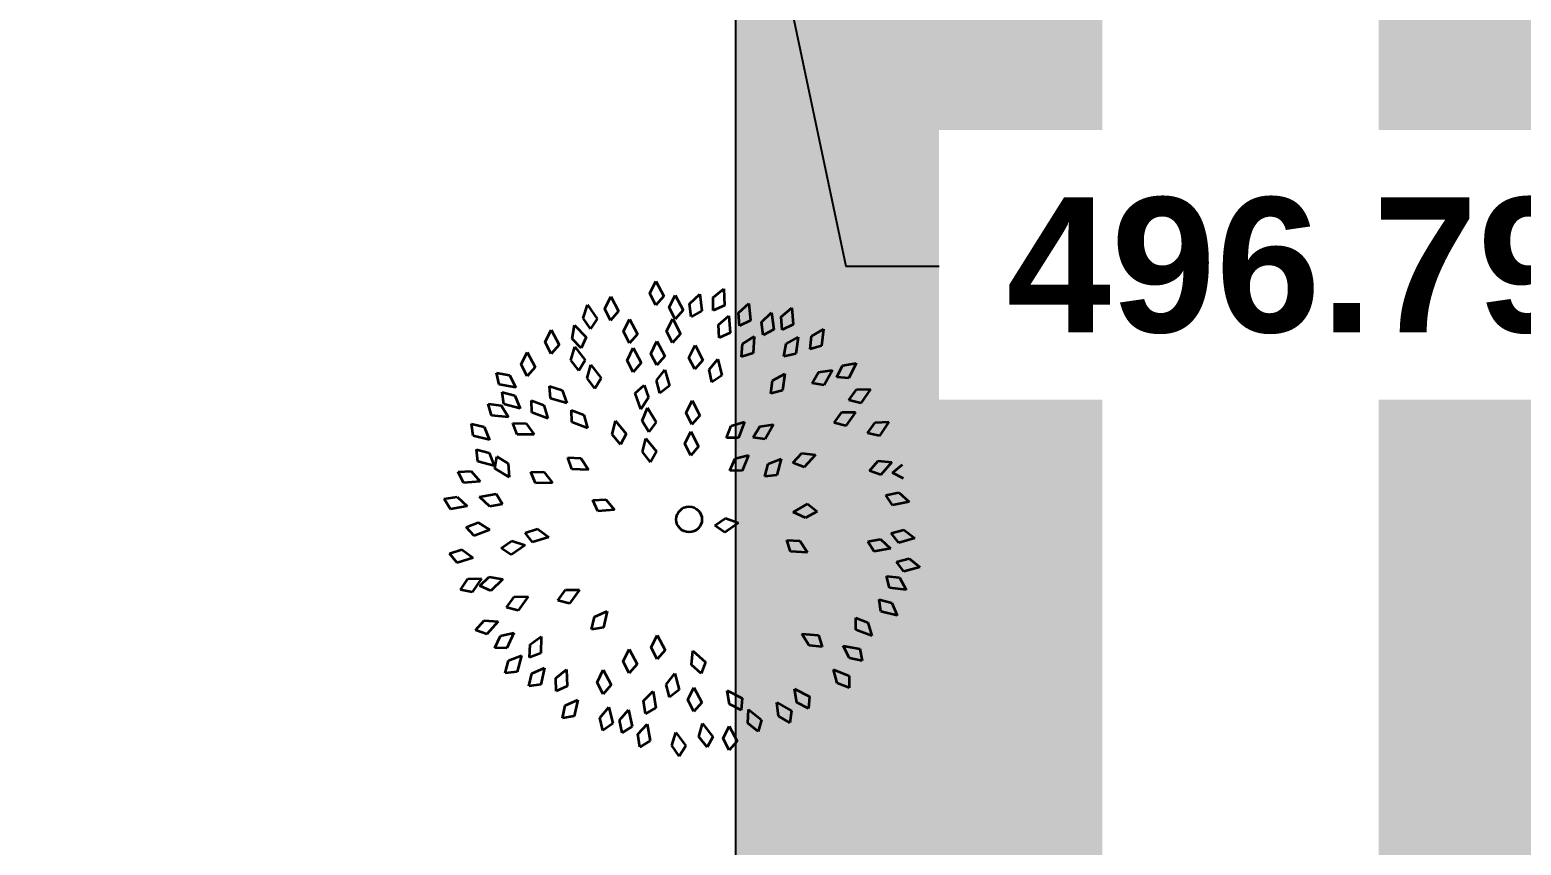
# Model space of a CAD drawing. Header units: millimetres. Extents: x -179928 to 528275, y -469666 to 511935.
# Drawn here: x 201107 to 214597, y 54405 to 61779 of the extents above; entities that cross this region are included whole.
import ezdxf
from ezdxf import colors
from ezdxf.entities.mleader import LeaderData, LeaderLine
from ezdxf.math import Vec2, Vec3

# ---------------------------------------------------------------- set-up
doc = ezdxf.new("R2010")
doc.units = ezdxf.units.MM
doc.layers.add('ad-Landscape', color=94, linetype='Continuous', lineweight=35)
for name, color, linetype in [('ad-Lvl-Entance road', 4, 'Continuous'), ('ad-Road', 2, 'Continuous'), ('ad-Road Hatch', 8, 'Continuous'), ('ad-Text', 7, 'Continuous')]:
    doc.layers.add(name, color=color, linetype=linetype)
doc.layers.add('ad-Plot Boundary', color=6, linetype='Continuous', true_color=0xff00ff)
doc.styles.add('MtX_Century_Gothic', font='GOTHIC.TTF')
doc.styles.get("Standard").update_dxf_attribs({"font": 'arial.ttf'})

# ---------------------------------------------------------------- blocks, each defined once
blk = doc.blocks.new('A$C4fb60e89')
at = {"layer": 'ad-Road Hatch', "ltscale": 5, "transparency": 33554687}
h = blk.add_hatch(dxfattribs=at)
h.set_pattern_fill('AR-HBONE', color=256, scale=15)
h.set_pattern_definition([(45, (-193247.7, -428758.8), (0, 2155.2615), [4572, -1524]), (135, (-192170.1, -427681.1), (2e-13, 2155.2615), [4572, -1524])])
h.paths.add_polyline_path([(175594, -250241), (169178, -249341), (167473, -249057), (167473, -138694), (101313, -138694), (101313, -199954), (101308, -237995), (101040, -268291), (101008, -280968), (101066, -293684), (101243, -311127), (100910, -319344), (100949, -333937), (100669, -366960), (100727, -390983), (100669, -404586), (100538, -420418), (100467, -428759), (92426, -427265), (92163, -427209), (92163, -321454), (24803, -321454), (24803, -412961), (15653, -411029), (15654, -321452), (-19535, -321452), (-34427, -319477), (-65207, -315395), (-171770, -301268), (-185854, -298333), (-193248, -296832), (-193244, -292908), (-191914, -285219), (-191839, -284679), (-183397, -286393), (-169723, -289243), (-53141, -304698), (-18730, -309262), (15653, -309262), (15653, 703), (24803, 1115), (24803, -129544), (92163, -129544), (92163, 15133), (101313, 17713), (101313, -129544), (167473, -129544), (167473, 35552), (175738, 37855), (175849, 28595), (175836, 25947), (175777, 14040), (175855, 2316), (175660, -18036), (175731, -34039), (175718, -46839), (175673, -63402), (175816, -82072), (175542, -106356), (175490, -124641), (175575, -145019), (175731, -168892), (175797, -181269), (175797, -192667), (175744, -208200), (175829, -223277), (175888, -234871)])
h.paths.add_polyline_path([(24803, -309264), (92163, -309264), (92163, -138694), (24803, -138694)], flags=16)
at = {"layer": 'ad-Road', "ltscale": 5}
blk.add_lwpolyline([(101243, -311127), (100910, -319344), (100949, -333937), (100669, -366960), (100727, -390983), (100669, -404586), (100538, -420418), (100467, -428759), (92426, -427265), (92163, -427209), (92163, -321454), (24803, -321454), (24803, -412961), (15653, -411029), (15654, -321452), (-19535, -321452), (-34427, -319477), (-65207, -315395)], dxfattribs=at)
at = {"layer": 'ad-Text', "linetype": 'Continuous', "insert": (20228, -366657), "char_height": 1250, "width": 56881.51, "attachment_point": 5, "rotation": 90, "style": 'MtX_Century_Gothic', "bg_fill": 3, "box_fill_scale": 1.5, "bg_fill_color": 257, "bg_fill_transparency": 0}
blk.add_mtext("\\pxqd;30' WIDE ROAD", dxfattribs=at)
blk = doc.blocks.new('zw$A88E')
at = {"layer": 'ad-Plot Boundary', "ltscale": 5}
blk.add_lwpolyline([(-218432, -419409), (-160084, -419409), (-160084, -389359), (-214414, -389359), (-214624, -390951), (-215394, -396770), (-216370, -404153), (-218165, -417733)], close=True, dxfattribs=at)
blk = doc.blocks.new("Plot's Boundary")
at = {"layer": 'ad-Road', "ltscale": 5}
blk.add_blockref('A$C4fb60e89', (191839, 428759), dxfattribs=at)
at = {"layer": 'ad-Plot Boundary', "ltscale": 5}
blk.add_blockref('zw$A88E', (367577, 466614), dxfattribs=at)
blk = doc.blocks.new('qerfefr')
at = {"layer": 'ad-Landscape', "color": 104, "ltscale": 1.622888}
for p, q in [((260795.962, 1945721.719, 129.914), (260796.032, 1945721.823, 129.914)), ((260796.032, 1945721.823, 129.914), (260796.083, 1945721.68, 129.914)), ((260796.173, 1945721.748, 129.914), (260796.255, 1945721.842, 129.914)), ((260796.255, 1945721.842, 129.914), (260796.288, 1945721.694, 129.914)), ((260795.87, 1945721.677, 129.914), (260795.944, 1945721.544, 129.914)), ((260796, 1945721.608, 129.914), (260795.962, 1945721.719, 129.914)), ((260796.083, 1945721.68, 129.914), (260796, 1945721.608, 129.914)), ((260796.197, 1945721.633, 129.914), (260796.173, 1945721.748, 129.914)), ((260796.288, 1945721.694, 129.914), (260796.197, 1945721.633, 129.914)), ((260795.944, 1945721.544, 129.914), (260795.875, 1945721.46, 129.914)), ((260796.283, 1945721.505, 129.914), (260796.365, 1945721.6, 129.914)), ((260796.307, 1945721.39, 129.914), (260796.283, 1945721.505, 129.914)), ((260796.365, 1945721.6, 129.914), (260796.398, 1945721.451, 129.914)), ((260796.398, 1945721.451, 129.914), (260796.307, 1945721.39, 129.914)), ((260795.855, 1945721.186, 129.914), (260795.92, 1945721.293, 129.914)), ((260795.92, 1945721.293, 129.914), (260795.978, 1945721.152, 129.914)), ((260796.247, 1945721.244, 129.914), (260796.329, 1945721.339, 129.914)), ((260796.271, 1945721.129, 129.914), (260796.247, 1945721.244, 129.914)), ((260796.329, 1945721.339, 129.914), (260796.362, 1945721.19, 129.914)), ((260795.898, 1945721.076, 129.914), (260795.855, 1945721.186, 129.914)), ((260795.978, 1945721.152, 129.914), (260795.898, 1945721.076, 129.914)), ((260796.362, 1945721.19, 129.914), (260796.271, 1945721.129, 129.914)), ((260796.237, 1945720.939, 129.914), (260796.335, 1945720.988, 129.914)), ((260796.335, 1945720.988, 129.914), (260796.344, 1945720.87, 129.914)), ((260796.25, 1945720.787, 129.914), (260796.237, 1945720.939, 129.914)), ((260796.344, 1945720.87, 129.914), (260796.25, 1945720.787, 129.914)), ((260795.94, 1945720.635, 129.914), (260796, 1945720.745, 129.914)), ((260796, 1945720.745, 129.914), (260796.065, 1945720.607, 129.914)), ((260796.234, 1945720.683, 129.914), (260796.31, 1945720.782, 129.914)), ((260796.31, 1945720.782, 129.914), (260796.352, 1945720.636, 129.914)), ((260795.989, 1945720.528, 129.914), (260795.94, 1945720.635, 129.914)), ((260796.065, 1945720.607, 129.914), (260795.989, 1945720.528, 129.914)), ((260796.265, 1945720.569, 129.914), (260796.234, 1945720.683, 129.914)), ((260796.352, 1945720.636, 129.914), (260796.265, 1945720.569, 129.914)), ((260795.614, 1945720.107, 129.914), (260795.729, 1945720.082, 129.914)), ((260795.633, 1945720, 129.914), (260795.614, 1945720.107, 129.914)), ((260795.729, 1945720.082, 129.914), (260795.782, 1945719.969, 129.914)), ((260795.782, 1945719.969, 129.914), (260795.633, 1945720, 129.914)), ((260794.373, 1945719.188, 129.914), (260794.284, 1945719.25, 129.914)), ((260794.41, 1945719.051, 129.914), (260794.486, 1945719.142, 129.914)), ((260794.486, 1945719.142, 129.914), (260794.611, 1945719.135, 129.914)), ((260794.611, 1945719.135, 129.914), (260794.514, 1945719.018, 129.914)), ((260794.514, 1945719.018, 129.914), (260794.41, 1945719.051, 129.914)), ((260794.69, 1945718.884, 129.914), (260794.725, 1945718.996, 129.914)), ((260794.439, 1945718.805, 129.914), (260794.499, 1945718.906, 129.914)), ((260794.547, 1945718.788, 129.914), (260794.439, 1945718.805, 129.914)), ((260794.499, 1945718.906, 129.914), (260794.623, 1945718.92, 129.914)), ((260794.623, 1945718.92, 129.914), (260794.547, 1945718.788, 129.914)), ((260794.799, 1945718.893, 129.914), (260794.69, 1945718.884, 129.914)), ((260794.616, 1945718.635, 129.914), (260794.672, 1945718.738, 129.914)), ((260794.672, 1945718.738, 129.914), (260794.796, 1945718.757, 129.914)), ((260794.796, 1945718.757, 129.914), (260794.725, 1945718.622, 129.914)), ((260794.725, 1945718.622, 129.914), (260794.616, 1945718.635, 129.914))]:
    blk.add_line(p, q, dxfattribs=at)
at = {"layer": 'ad-Landscape', "color": 96, "ltscale": 1.622888}
for p, q in [((260796.604, 1945721.774, 129.914), (260796.686, 1945721.869, 129.914)), ((260796.628, 1945721.659, 129.914), (260796.604, 1945721.774, 129.914)), ((260796.686, 1945721.869, 129.914), (260796.719, 1945721.72, 129.914)), ((260796.719, 1945721.72, 129.914), (260796.628, 1945721.659, 129.914)), ((260796.738, 1945721.606, 129.914), (260796.821, 1945721.7, 129.914)), ((260796.821, 1945721.7, 129.914), (260796.853, 1945721.551, 129.914)), ((260796.926, 1945721.591, 129.914), (260797.037, 1945721.65, 129.914)), ((260797.037, 1945721.65, 129.914), (260797.015, 1945721.5, 129.914)), ((260797.145, 1945721.591, 129.914), (260797.26, 1945721.641, 129.914)), ((260797.26, 1945721.641, 129.914), (260797.226, 1945721.493, 129.914)), ((260796.762, 1945721.49, 129.914), (260796.738, 1945721.606, 129.914)), ((260796.853, 1945721.551, 129.914), (260796.762, 1945721.49, 129.914)), ((260796.908, 1945721.475, 129.914), (260796.926, 1945721.591, 129.914)), ((260797.117, 1945721.477, 129.914), (260797.145, 1945721.591, 129.914)), ((260796.66, 1945721.405, 129.914), (260796.743, 1945721.499, 129.914)), ((260796.683, 1945721.29, 129.914), (260796.66, 1945721.405, 129.914)), ((260796.743, 1945721.499, 129.914), (260796.774, 1945721.35, 129.914)), ((260797.015, 1945721.5, 129.914), (260796.908, 1945721.475, 129.914)), ((260797.226, 1945721.493, 129.914), (260797.117, 1945721.477, 129.914)), ((260797.127, 1945721.34, 129.914), (260797.24, 1945721.393, 129.914)), ((260797.24, 1945721.393, 129.914), (260797.21, 1945721.243, 129.914)), ((260797.31, 1945721.279, 129.914), (260797.33, 1945721.395, 129.914)), ((260797.33, 1945721.395, 129.914), (260797.442, 1945721.452, 129.914)), ((260797.442, 1945721.452, 129.914), (260797.417, 1945721.302, 129.914)), ((260796.47, 1945721.247, 129.914), (260796.551, 1945721.342, 129.914)), ((260796.495, 1945721.132, 129.914), (260796.47, 1945721.247, 129.914)), ((260796.551, 1945721.342, 129.914), (260796.585, 1945721.193, 129.914)), ((260796.774, 1945721.35, 129.914), (260796.683, 1945721.29, 129.914)), ((260797.102, 1945721.225, 129.914), (260797.127, 1945721.34, 129.914)), ((260797.21, 1945721.243, 129.914), (260797.102, 1945721.225, 129.914)), ((260797.417, 1945721.302, 129.914), (260797.31, 1945721.279, 129.914)), ((260797.493, 1945721.142, 129.914), (260797.509, 1945721.259, 129.914)), ((260797.509, 1945721.259, 129.914), (260797.619, 1945721.32, 129.914)), ((260796.585, 1945721.193, 129.914), (260796.495, 1945721.132, 129.914)), ((260796.792, 1945721.122, 129.914), (260796.875, 1945721.216, 129.914)), ((260796.817, 1945721.007, 129.914), (260796.792, 1945721.122, 129.914)), ((260796.875, 1945721.216, 129.914), (260796.908, 1945721.068, 129.914)), ((260797.254, 1945721.004, 129.914), (260797.292, 1945721.115, 129.914)), ((260797.292, 1945721.115, 129.914), (260797.411, 1945721.154, 129.914)), ((260797.411, 1945721.154, 129.914), (260797.363, 1945721.01, 129.914)), ((260797.599, 1945721.168, 129.914), (260797.493, 1945721.142, 129.914)), ((260796.453, 1945720.881, 129.914), (260796.454, 1945720.999, 129.914)), ((260796.454, 1945720.999, 129.914), (260796.554, 1945721.074, 129.914)), ((260796.554, 1945721.074, 129.914), (260796.555, 1945720.922, 129.914)), ((260796.908, 1945721.068, 129.914), (260796.817, 1945721.007, 129.914)), ((260796.934, 1945720.853, 129.914), (260796.939, 1945720.97, 129.914)), ((260796.939, 1945720.97, 129.914), (260797.042, 1945721.041, 129.914)), ((260797.042, 1945721.041, 129.914), (260797.037, 1945720.889, 129.914)), ((260797.363, 1945721.01, 129.914), (260797.254, 1945721.004, 129.914)), ((260796.555, 1945720.922, 129.914), (260796.453, 1945720.881, 129.914)), ((260797.037, 1945720.889, 129.914), (260796.934, 1945720.853, 129.914)), ((260796.636, 1945720.647, 129.914), (260796.718, 1945720.741, 129.914)), ((260796.718, 1945720.741, 129.914), (260796.751, 1945720.592, 129.914)), ((260797.422, 1945720.616, 129.914), (260797.468, 1945720.725, 129.914)), ((260797.468, 1945720.725, 129.914), (260797.59, 1945720.755, 129.914)), ((260796.66, 1945720.531, 129.914), (260796.636, 1945720.647, 129.914)), ((260796.751, 1945720.592, 129.914), (260796.66, 1945720.531, 129.914)), ((260797.531, 1945720.614, 129.914), (260797.422, 1945720.616, 129.914)), ((260796.162, 1945720.41, 129.914), (260796.223, 1945720.519, 129.914)), ((260796.223, 1945720.519, 129.914), (260796.286, 1945720.38, 129.914)), ((260796.551, 1945720.379, 129.914), (260796.633, 1945720.473, 129.914)), ((260796.633, 1945720.473, 129.914), (260796.666, 1945720.324, 129.914)), ((260796.93, 1945720.332, 129.914), (260796.999, 1945720.428, 129.914)), ((260796.999, 1945720.428, 129.914), (260797.124, 1945720.431, 129.914)), ((260797.124, 1945720.431, 129.914), (260797.036, 1945720.306, 129.914)), ((260796.209, 1945720.302, 129.914), (260796.162, 1945720.41, 129.914)), ((260796.286, 1945720.38, 129.914), (260796.209, 1945720.302, 129.914)), ((260796.576, 1945720.263, 129.914), (260796.551, 1945720.379, 129.914)), ((260796.666, 1945720.324, 129.914), (260796.576, 1945720.263, 129.914)), ((260797.036, 1945720.306, 129.914), (260796.93, 1945720.332, 129.914)), ((260797.164, 1945720.272, 129.914), (260797.247, 1945720.355, 129.914)), ((260797.247, 1945720.355, 129.914), (260797.371, 1945720.338, 129.914)), ((260797.371, 1945720.338, 129.914), (260797.265, 1945720.229, 129.914)), ((260797.265, 1945720.229, 129.914), (260797.164, 1945720.272, 129.914)), ((260796.883, 1945720.041, 129.914), (260796.957, 1945720.133, 129.914)), ((260796.988, 1945720.009, 129.914), (260796.883, 1945720.041, 129.914)), ((260796.957, 1945720.133, 129.914), (260797.082, 1945720.129, 129.914)), ((260797.082, 1945720.129, 129.914), (260796.988, 1945720.009, 129.914)), ((260797.233, 1945720.007, 129.914), (260797.358, 1945720.021, 129.914)), ((260797.358, 1945720.021, 129.914), (260797.282, 1945719.889, 129.914)), ((260797.174, 1945719.905, 129.914), (260797.233, 1945720.007, 129.914)), ((260796.619, 1945719.595, 129.914), (260796.731, 1945719.633, 129.914)), ((260796.731, 1945719.633, 129.914), (260796.834, 1945719.562, 129.914)), ((260796.69, 1945719.512, 129.914), (260796.619, 1945719.595, 129.914)), ((260796.834, 1945719.562, 129.914), (260796.69, 1945719.512, 129.914)), ((260797.334, 1945719.526, 129.914), (260797.481, 1945719.564, 129.914)), ((260797.431, 1945719.447, 129.914), (260797.334, 1945719.526, 129.914)), ((260797.481, 1945719.564, 129.914), (260797.545, 1945719.475, 129.914)), ((260797.545, 1945719.475, 129.914), (260797.431, 1945719.447, 129.914)), ((260797.22, 1945719.189, 129.914), (260797.215, 1945719.298, 129.914)), ((260797.215, 1945719.298, 129.914), (260797.326, 1945719.259, 129.914)), ((260797.326, 1945719.259, 129.914), (260797.365, 1945719.14, 129.914)), ((260795.297, 1945718.98, 129.914), (260795.352, 1945719.084, 129.914)), ((260795.352, 1945719.084, 129.914), (260795.476, 1945719.104, 129.914)), ((260795.476, 1945719.104, 129.914), (260795.406, 1945718.969, 129.914)), ((260797.365, 1945719.14, 129.914), (260797.22, 1945719.189, 129.914)), ((260794.725, 1945718.996, 129.914), (260794.842, 1945719.039, 129.914)), ((260794.842, 1945719.039, 129.914), (260794.799, 1945718.893, 129.914)), ((260795.406, 1945718.969, 129.914), (260795.297, 1945718.98, 129.914)), ((260794.869, 1945718.642, 129.914), (260794.984, 1945718.691, 129.914)), ((260794.984, 1945718.691, 129.914), (260794.949, 1945718.543, 129.914)), ((260795.497, 1945718.625, 129.914), (260795.579, 1945718.72, 129.914)), ((260795.579, 1945718.72, 129.914), (260795.612, 1945718.571, 129.914)), ((260795.776, 1945718.681, 129.914), (260795.858, 1945718.776, 129.914)), ((260795.8, 1945718.566, 129.914), (260795.776, 1945718.681, 129.914)), ((260795.858, 1945718.776, 129.914), (260795.891, 1945718.627, 129.914)), ((260794.841, 1945718.528, 129.914), (260794.869, 1945718.642, 129.914)), ((260794.949, 1945718.543, 129.914), (260794.841, 1945718.528, 129.914)), ((260795.22, 1945718.505, 129.914), (260795.303, 1945718.6, 129.914)), ((260795.303, 1945718.6, 129.914), (260795.336, 1945718.451, 129.914)), ((260795.521, 1945718.51, 129.914), (260795.497, 1945718.625, 129.914)), ((260795.612, 1945718.571, 129.914), (260795.521, 1945718.51, 129.914)), ((260795.891, 1945718.627, 129.914), (260795.8, 1945718.566, 129.914)), ((260796.087, 1945718.436, 129.914), (260796.13, 1945718.553, 129.914)), ((260796.13, 1945718.553, 129.914), (260796.213, 1945718.425, 129.914)), ((260795.245, 1945718.39, 129.914), (260795.22, 1945718.505, 129.914)), ((260795.336, 1945718.451, 129.914), (260795.245, 1945718.39, 129.914)), ((260796.15, 1945718.337, 129.914), (260796.087, 1945718.436, 129.914)), ((260796.213, 1945718.425, 129.914), (260796.15, 1945718.337, 129.914)), ((260794.832, 1945718.275, 129.914), (260794.886, 1945718.379, 129.914)), ((260794.94, 1945718.264, 129.914), (260794.832, 1945718.275, 129.914)), ((260794.886, 1945718.379, 129.914), (260795.01, 1945718.399, 129.914)), ((260795.01, 1945718.399, 129.914), (260794.94, 1945718.264, 129.914)), ((260795.581, 1945718.234, 129.914), (260795.689, 1945718.297, 129.914)), ((260795.689, 1945718.297, 129.914), (260795.672, 1945718.145, 129.914)), ((260795.816, 1945718.205, 129.914), (260795.818, 1945718.323, 129.914)), ((260795.818, 1945718.323, 129.914), (260795.919, 1945718.398, 129.914)), ((260795.919, 1945718.398, 129.914), (260795.918, 1945718.245, 129.914)), ((260795.156, 1945718.072, 129.914), (260795.161, 1945718.19, 129.914)), ((260795.161, 1945718.19, 129.914), (260795.264, 1945718.261, 129.914)), ((260795.264, 1945718.261, 129.914), (260795.259, 1945718.109, 129.914)), ((260795.326, 1945718.122, 129.914), (260795.43, 1945718.191, 129.914)), ((260795.43, 1945718.191, 129.914), (260795.422, 1945718.039, 129.914)), ((260795.567, 1945718.117, 129.914), (260795.581, 1945718.234, 129.914)), ((260795.672, 1945718.145, 129.914), (260795.567, 1945718.117, 129.914)), ((260795.918, 1945718.245, 129.914), (260795.816, 1945718.205, 129.914)), ((260795.971, 1945718.137, 129.914), (260796.053, 1945718.232, 129.914)), ((260795.995, 1945718.022, 129.914), (260795.971, 1945718.137, 129.914)), ((260796.053, 1945718.232, 129.914), (260796.086, 1945718.083, 129.914)), ((260795.259, 1945718.109, 129.914), (260795.156, 1945718.072, 129.914)), ((260795.318, 1945718.005, 129.914), (260795.326, 1945718.122, 129.914)), ((260795.422, 1945718.039, 129.914), (260795.318, 1945718.005, 129.914)), ((260795.452, 1945717.957, 129.914), (260795.558, 1945718.023, 129.914)), ((260795.558, 1945718.023, 129.914), (260795.546, 1945717.871, 129.914)), ((260796.086, 1945718.083, 129.914), (260795.995, 1945718.022, 129.914))]:
    blk.add_line(p, q, dxfattribs=at)
at = {"layer": 'ad-Landscape', "color": 70, "ltscale": 1.622888}
for p, q in [((260795.574, 1945721.597, 129.914), (260795.656, 1945721.692, 129.914)), ((260795.656, 1945721.692, 129.914), (260795.689, 1945721.543, 129.914)), ((260795.818, 1945721.563, 129.914), (260795.87, 1945721.677, 129.914)), ((260795.311, 1945721.46, 129.914), (260795.393, 1945721.554, 129.914)), ((260795.393, 1945721.554, 129.914), (260795.426, 1945721.405, 129.914)), ((260795.598, 1945721.482, 129.914), (260795.574, 1945721.597, 129.914)), ((260795.689, 1945721.543, 129.914), (260795.598, 1945721.482, 129.914)), ((260795.875, 1945721.46, 129.914), (260795.818, 1945721.563, 129.914)), ((260795.071, 1945721.337, 129.914), (260795.077, 1945721.446, 129.914)), ((260795.077, 1945721.446, 129.914), (260795.184, 1945721.395, 129.914)), ((260795.184, 1945721.395, 129.914), (260795.209, 1945721.273, 129.914)), ((260795.335, 1945721.344, 129.914), (260795.311, 1945721.46, 129.914)), ((260795.426, 1945721.405, 129.914), (260795.335, 1945721.344, 129.914)), ((260795.756, 1945721.379, 129.914), (260795.82, 1945721.487, 129.914)), ((260795.801, 1945721.27, 129.914), (260795.756, 1945721.379, 129.914)), ((260795.82, 1945721.487, 129.914), (260795.879, 1945721.347, 129.914)), ((260795.065, 1945721.155, 129.914), (260795.08, 1945721.263, 129.914)), ((260795.209, 1945721.273, 129.914), (260795.071, 1945721.337, 129.914)), ((260795.08, 1945721.263, 129.914), (260795.182, 1945721.204, 129.914)), ((260795.879, 1945721.347, 129.914), (260795.801, 1945721.27, 129.914)), ((260794.931, 1945721.195, 129.914), (260795.041, 1945721.151, 129.914)), ((260794.932, 1945721.085, 129.914), (260794.931, 1945721.195, 129.914)), ((260795.041, 1945721.151, 129.914), (260795.074, 1945721.03, 129.914)), ((260795.197, 1945721.08, 129.914), (260795.065, 1945721.155, 129.914)), ((260795.182, 1945721.204, 129.914), (260795.197, 1945721.08, 129.914)), ((260795.291, 1945721.015, 129.914), (260795.317, 1945721.121, 129.914)), ((260795.317, 1945721.121, 129.914), (260795.413, 1945721.052, 129.914)), ((260795.488, 1945721.095, 129.914), (260795.507, 1945721.203, 129.914)), ((260795.507, 1945721.203, 129.914), (260795.607, 1945721.14, 129.914)), ((260795.607, 1945721.14, 129.914), (260795.618, 1945721.015, 129.914)), ((260794.723, 1945720.952, 129.914), (260794.737, 1945721.06, 129.914)), ((260794.737, 1945721.06, 129.914), (260794.84, 1945721.003, 129.914)), ((260794.84, 1945721.003, 129.914), (260794.857, 1945720.878, 129.914)), ((260795.074, 1945721.03, 129.914), (260794.932, 1945721.085, 129.914)), ((260795.101, 1945720.969, 129.914), (260795.214, 1945720.935, 129.914)), ((260795.111, 1945720.86, 129.914), (260795.101, 1945720.969, 129.914)), ((260795.415, 1945720.927, 129.914), (260795.291, 1945721.015, 129.914)), ((260795.413, 1945721.052, 129.914), (260795.415, 1945720.927, 129.914)), ((260795.618, 1945721.015, 129.914), (260795.488, 1945721.095, 129.914)), ((260794.857, 1945720.878, 129.914), (260794.723, 1945720.952, 129.914)), ((260795.257, 1945720.818, 129.914), (260795.111, 1945720.86, 129.914)), ((260795.214, 1945720.935, 129.914), (260795.257, 1945720.818, 129.914)), ((260795.616, 1945720.836, 129.914), (260795.643, 1945720.942, 129.914)), ((260795.74, 1945720.747, 129.914), (260795.616, 1945720.836, 129.914)), ((260795.643, 1945720.942, 129.914), (260795.738, 1945720.872, 129.914)), ((260795.738, 1945720.872, 129.914), (260795.74, 1945720.747, 129.914)), ((260794.704, 1945720.716, 129.914), (260794.719, 1945720.824, 129.914)), ((260794.837, 1945720.641, 129.914), (260794.704, 1945720.716, 129.914)), ((260794.719, 1945720.824, 129.914), (260794.822, 1945720.765, 129.914)), ((260794.822, 1945720.765, 129.914), (260794.837, 1945720.641, 129.914)), ((260794.836, 1945720.616, 129.914), (260794.882, 1945720.715, 129.914)), ((260794.882, 1945720.715, 129.914), (260794.962, 1945720.629, 129.914)), ((260794.508, 1945720.674, 129.914), (260794.623, 1945720.649, 129.914)), ((260794.527, 1945720.566, 129.914), (260794.508, 1945720.674, 129.914)), ((260794.676, 1945720.536, 129.914), (260794.527, 1945720.566, 129.914)), ((260794.623, 1945720.649, 129.914), (260794.676, 1945720.536, 129.914)), ((260794.94, 1945720.506, 129.914), (260794.836, 1945720.616, 129.914)), ((260794.962, 1945720.629, 129.914), (260794.94, 1945720.506, 129.914)), ((260794.321, 1945720.471, 129.914), (260794.439, 1945720.458, 129.914)), ((260794.351, 1945720.366, 129.914), (260794.321, 1945720.471, 129.914)), ((260794.439, 1945720.458, 129.914), (260794.503, 1945720.351, 129.914)), ((260795.141, 1945720.498, 129.914), (260795.255, 1945720.469, 129.914)), ((260795.155, 1945720.39, 129.914), (260795.141, 1945720.498, 129.914)), ((260795.255, 1945720.469, 129.914), (260795.303, 1945720.353, 129.914)), ((260795.498, 1945720.537, 129.914), (260795.61, 1945720.5, 129.914)), ((260795.505, 1945720.428, 129.914), (260795.498, 1945720.537, 129.914)), ((260795.65, 1945720.382, 129.914), (260795.505, 1945720.428, 129.914)), ((260795.61, 1945720.5, 129.914), (260795.65, 1945720.382, 129.914)), ((260794.503, 1945720.351, 129.914), (260794.351, 1945720.366, 129.914)), ((260794.7, 1945720.297, 129.914), (260794.633, 1945720.403, 129.914)), ((260794.633, 1945720.403, 129.914), (260794.785, 1945720.392, 129.914)), ((260794.817, 1945720.287, 129.914), (260794.7, 1945720.297, 129.914)), ((260794.785, 1945720.392, 129.914), (260794.817, 1945720.287, 129.914)), ((260795.303, 1945720.353, 129.914), (260795.155, 1945720.39, 129.914)), ((260794.444, 1945720.172, 129.914), (260794.561, 1945720.184, 129.914)), ((260794.495, 1945720.075, 129.914), (260794.444, 1945720.172, 129.914)), ((260794.561, 1945720.184, 129.914), (260794.646, 1945720.092, 129.914)), ((260794.646, 1945720.092, 129.914), (260794.495, 1945720.075, 129.914)), ((260794.237, 1945719.982, 129.914), (260794.355, 1945719.986, 129.914)), ((260794.282, 1945719.882, 129.914), (260794.237, 1945719.982, 129.914)), ((260794.434, 1945719.888, 129.914), (260794.282, 1945719.882, 129.914)), ((260794.355, 1945719.986, 129.914), (260794.434, 1945719.888, 129.914)), ((260794.701, 1945719.906, 129.914), (260794.813, 1945719.944, 129.914)), ((260794.773, 1945719.823, 129.914), (260794.701, 1945719.906, 129.914)), ((260794.813, 1945719.944, 129.914), (260794.917, 1945719.873, 129.914)), ((260794.947, 1945719.983, 129.914), (260795.065, 1945719.986, 129.914)), ((260794.99, 1945719.883, 129.914), (260794.947, 1945719.983, 129.914)), ((260795.143, 1945719.888, 129.914), (260794.99, 1945719.883, 129.914)), ((260795.065, 1945719.986, 129.914), (260795.143, 1945719.888, 129.914)), ((260794.917, 1945719.873, 129.914), (260794.773, 1945719.823, 129.914)), ((260794.247, 1945719.639, 129.914), (260794.337, 1945719.715, 129.914)), ((260794.344, 1945719.588, 129.914), (260794.247, 1945719.639, 129.914)), ((260794.337, 1945719.715, 129.914), (260794.459, 1945719.687, 129.914)), ((260794.459, 1945719.687, 129.914), (260794.344, 1945719.588, 129.914)), ((260794.424, 1945719.626, 129.914), (260794.528, 1945719.682, 129.914)), ((260794.508, 1945719.556, 129.914), (260794.424, 1945719.626, 129.914)), ((260794.641, 1945719.63, 129.914), (260794.508, 1945719.556, 129.914)), ((260794.528, 1945719.682, 129.914), (260794.641, 1945719.63, 129.914)), ((260794.608, 1945719.374, 129.914), (260794.699, 1945719.448, 129.914)), ((260794.703, 1945719.321, 129.914), (260794.608, 1945719.374, 129.914)), ((260794.699, 1945719.448, 129.914), (260794.821, 1945719.418, 129.914)), ((260794.821, 1945719.418, 129.914), (260794.703, 1945719.321, 129.914)), ((260795.072, 1945719.315, 129.914), (260795.165, 1945719.388, 129.914)), ((260795.165, 1945719.388, 129.914), (260795.286, 1945719.355, 129.914)), ((260795.286, 1945719.355, 129.914), (260795.167, 1945719.26, 129.914)), ((260794.284, 1945719.25, 129.914), (260794.382, 1945719.315, 129.914)), ((260794.5, 1945719.273, 129.914), (260794.373, 1945719.188, 129.914)), ((260794.382, 1945719.315, 129.914), (260794.5, 1945719.273, 129.914)), ((260795.167, 1945719.26, 129.914), (260795.072, 1945719.315, 129.914))]:
    blk.add_line(p, q, dxfattribs=at)
at = {"layer": 'ad-Landscape', "color": 98, "ltscale": 1.622888}
for p, q in [((260797.619, 1945721.32, 129.914), (260797.599, 1945721.168, 129.914)), ((260797.672, 1945721.144, 129.914), (260797.695, 1945721.259, 129.914)), ((260797.695, 1945721.259, 129.914), (260797.808, 1945721.314, 129.914)), ((260797.808, 1945721.314, 129.914), (260797.78, 1945721.164, 129.914)), ((260797.78, 1945721.164, 129.914), (260797.672, 1945721.144, 129.914)), ((260797.624, 1945720.906, 129.914), (260797.673, 1945721.014, 129.914)), ((260797.673, 1945721.014, 129.914), (260797.795, 1945721.042, 129.914)), ((260797.795, 1945721.042, 129.914), (260797.733, 1945720.902, 129.914)), ((260797.869, 1945720.909, 129.914), (260797.912, 1945721.019, 129.914)), ((260797.912, 1945721.019, 129.914), (260798.033, 1945721.052, 129.914)), ((260798.033, 1945721.052, 129.914), (260797.978, 1945720.91, 129.914)), ((260797.733, 1945720.902, 129.914), (260797.624, 1945720.906, 129.914)), ((260797.978, 1945720.91, 129.914), (260797.869, 1945720.909, 129.914)), ((260797.59, 1945720.755, 129.914), (260797.531, 1945720.614, 129.914)), ((260797.807, 1945720.606, 129.914), (260797.89, 1945720.689, 129.914)), ((260797.907, 1945720.563, 129.914), (260797.807, 1945720.606, 129.914)), ((260797.89, 1945720.689, 129.914), (260798.014, 1945720.672, 129.914)), ((260798.014, 1945720.672, 129.914), (260797.907, 1945720.563, 129.914)), ((260798.036, 1945720.6, 129.914), (260798.115, 1945720.688, 129.914)), ((260798.139, 1945720.563, 129.914), (260798.036, 1945720.6, 129.914)), ((260798.115, 1945720.688, 129.914), (260798.239, 1945720.678, 129.914)), ((260798.239, 1945720.678, 129.914), (260798.139, 1945720.563, 129.914)), ((260798.088, 1945720.372, 129.914), (260798.179, 1945720.446, 129.914)), ((260798.179, 1945720.446, 129.914), (260798.301, 1945720.417, 129.914)), ((260798.184, 1945720.319, 129.914), (260798.088, 1945720.372, 129.914)), ((260798.301, 1945720.417, 129.914), (260798.184, 1945720.319, 129.914)), ((260797.904, 1945720.21, 129.914), (260797.997, 1945720.283, 129.914)), ((260798, 1945720.156, 129.914), (260797.904, 1945720.21, 129.914)), ((260797.997, 1945720.283, 129.914), (260798.118, 1945720.252, 129.914)), ((260798.118, 1945720.252, 129.914), (260798, 1945720.156, 129.914)), ((260797.45, 1945719.958, 129.914), (260797.55, 1945720.02, 129.914)), ((260797.55, 1945720.02, 129.914), (260797.667, 1945719.975, 129.914)), ((260798.173, 1945720.04, 129.914), (260798.264, 1945720.116, 129.914)), ((260798.27, 1945719.989, 129.914), (260798.173, 1945720.04, 129.914)), ((260798.264, 1945720.116, 129.914), (260798.385, 1945720.088, 129.914)), ((260798.385, 1945720.088, 129.914), (260798.27, 1945719.989, 129.914)), ((260797.282, 1945719.889, 129.914), (260797.174, 1945719.905, 129.914)), ((260797.538, 1945719.893, 129.914), (260797.45, 1945719.958, 129.914)), ((260797.667, 1945719.975, 129.914), (260797.538, 1945719.893, 129.914)), ((260798.099, 1945719.708, 129.914), (260798.199, 1945719.772, 129.914)), ((260798.199, 1945719.772, 129.914), (260798.316, 1945719.728, 129.914)), ((260798.188, 1945719.645, 129.914), (260798.099, 1945719.708, 129.914)), ((260798.316, 1945719.728, 129.914), (260798.188, 1945719.645, 129.914)), ((260798.296, 1945719.633, 129.914), (260798.402, 1945719.685, 129.914)), ((260798.378, 1945719.56, 129.914), (260798.296, 1945719.633, 129.914)), ((260798.185, 1945719.455, 129.914), (260798.303, 1945719.447, 129.914)), ((260798.219, 1945719.351, 129.914), (260798.185, 1945719.455, 129.914)), ((260798.372, 1945719.343, 129.914), (260798.219, 1945719.351, 129.914)), ((260798.303, 1945719.447, 129.914), (260798.372, 1945719.343, 129.914)), ((260797.917, 1945719.095, 129.914), (260798.034, 1945719.084, 129.914)), ((260797.948, 1945718.99, 129.914), (260797.917, 1945719.095, 129.914)), ((260798.034, 1945719.084, 129.914), (260798.1, 1945718.978, 129.914)), ((260798.142, 1945719.109, 129.914), (260798.26, 1945719.111, 129.914)), ((260798.184, 1945719.008, 129.914), (260798.142, 1945719.109, 129.914)), ((260798.26, 1945719.111, 129.914), (260798.336, 1945719.012, 129.914)), ((260798.1, 1945718.978, 129.914), (260797.948, 1945718.99, 129.914)), ((260798.336, 1945719.012, 129.914), (260798.184, 1945719.008, 129.914)), ((260798.12, 1945718.848, 129.914), (260798.238, 1945718.847, 129.914)), ((260798.16, 1945718.746, 129.914), (260798.12, 1945718.848, 129.914)), ((260798.238, 1945718.847, 129.914), (260798.312, 1945718.746, 129.914)), ((260797.997, 1945718.638, 129.914), (260797.998, 1945718.748, 129.914)), ((260797.998, 1945718.748, 129.914), (260798.107, 1945718.703, 129.914)), ((260798.107, 1945718.703, 129.914), (260798.138, 1945718.581, 129.914)), ((260798.312, 1945718.746, 129.914), (260798.16, 1945718.746, 129.914)), ((260797.864, 1945718.452, 129.914), (260797.878, 1945718.561, 129.914)), ((260797.878, 1945718.561, 129.914), (260797.981, 1945718.502, 129.914)), ((260798.138, 1945718.581, 129.914), (260797.997, 1945718.638, 129.914)), ((260797.158, 1945718.325, 129.914), (260797.122, 1945718.445, 129.914)), ((260797.122, 1945718.445, 129.914), (260797.265, 1945718.393, 129.914)), ((260797.604, 1945718.351, 129.914), (260797.632, 1945718.457, 129.914)), ((260797.632, 1945718.457, 129.914), (260797.727, 1945718.387, 129.914)), ((260797.997, 1945718.378, 129.914), (260797.864, 1945718.452, 129.914)), ((260797.981, 1945718.502, 129.914), (260797.997, 1945718.378, 129.914)), ((260797.268, 1945718.283, 129.914), (260797.158, 1945718.325, 129.914)), ((260797.265, 1945718.393, 129.914), (260797.268, 1945718.283, 129.914)), ((260797.728, 1945718.262, 129.914), (260797.604, 1945718.351, 129.914)), ((260797.727, 1945718.387, 129.914), (260797.728, 1945718.262, 129.914)), ((260797.48, 1945718.118, 129.914), (260797.456, 1945718.241, 129.914)), ((260797.456, 1945718.241, 129.914), (260797.594, 1945718.175, 129.914)), ((260797.594, 1945718.175, 129.914), (260797.586, 1945718.066, 129.914)), ((260796.325, 1945718.002, 129.914), (260796.337, 1945718.127, 129.914)), ((260796.411, 1945717.922, 129.914), (260796.325, 1945718.002, 129.914)), ((260796.337, 1945718.127, 129.914), (260796.45, 1945718.025, 129.914)), ((260796.45, 1945718.025, 129.914), (260796.411, 1945717.922, 129.914)), ((260797.314, 1945717.931, 129.914), (260797.315, 1945718.056, 129.914)), ((260797.315, 1945718.056, 129.914), (260797.437, 1945717.965, 129.914)), ((260797.586, 1945718.066, 129.914), (260797.48, 1945718.118, 129.914)), ((260795.441, 1945717.84, 129.914), (260795.452, 1945717.957, 129.914)), ((260795.546, 1945717.871, 129.914), (260795.441, 1945717.84, 129.914)), ((260795.722, 1945717.778, 129.914), (260795.789, 1945717.883, 129.914)), ((260795.789, 1945717.883, 129.914), (260795.844, 1945717.741, 129.914)), ((260795.979, 1945717.788, 129.914), (260796.042, 1945717.897, 129.914)), ((260796.042, 1945717.897, 129.914), (260796.103, 1945717.757, 129.914)), ((260796.44, 1945717.791, 129.914), (260796.476, 1945717.91, 129.914)), ((260796.476, 1945717.91, 129.914), (260796.567, 1945717.788, 129.914)), ((260796.723, 1945717.78, 129.914), (260796.74, 1945717.904, 129.914)), ((260796.74, 1945717.904, 129.914), (260796.849, 1945717.796, 129.914)), ((260796.916, 1945717.856, 129.914), (260796.929, 1945717.981, 129.914)), ((260796.929, 1945717.981, 129.914), (260797.042, 1945717.878, 129.914)), ((260797.042, 1945717.878, 129.914), (260797.003, 1945717.776, 129.914)), ((260797.408, 1945717.86, 129.914), (260797.314, 1945717.931, 129.914)), ((260797.437, 1945717.965, 129.914), (260797.408, 1945717.86, 129.914)), ((260795.763, 1945717.667, 129.914), (260795.722, 1945717.778, 129.914)), ((260795.844, 1945717.741, 129.914), (260795.763, 1945717.667, 129.914)), ((260796.026, 1945717.68, 129.914), (260795.979, 1945717.788, 129.914)), ((260796.103, 1945717.757, 129.914), (260796.026, 1945717.68, 129.914)), ((260796.188, 1945717.716, 129.914), (260796.27, 1945717.81, 129.914)), ((260796.27, 1945717.81, 129.914), (260796.303, 1945717.661, 129.914)), ((260796.509, 1945717.695, 129.914), (260796.44, 1945717.791, 129.914)), ((260796.567, 1945717.788, 129.914), (260796.509, 1945717.695, 129.914)), ((260796.806, 1945717.696, 129.914), (260796.723, 1945717.78, 129.914)), ((260796.849, 1945717.796, 129.914), (260796.806, 1945717.696, 129.914)), ((260797.003, 1945717.776, 129.914), (260796.916, 1945717.856, 129.914)), ((260796.212, 1945717.6, 129.914), (260796.188, 1945717.716, 129.914)), ((260796.303, 1945717.661, 129.914), (260796.212, 1945717.6, 129.914))]:
    blk.add_line(p, q, dxfattribs=at)
at = {"layer": 'ad-Landscape', "color": 96, "ltscale": 1.622888}
blk.add_circle((260796.41, 1945719.71, 129.914), 0.116, dxfattribs=at)
blk = doc.blocks.new('zw$E387')
at = {"color": 6, "xscale": 999.9541051248865, "yscale": 999.9541051248865, "zscale": 999.9541051248865, "rotation": 15.20137085992778}
blk.add_blockref('qerfefr', (258715582, -1945876762, 366263), dxfattribs=at)
blk = doc.blocks.new('zw$1B0B')
at = {"layer": 'ad-Lvl-Entance road'}
ml = blk.add_multileader_mtext('Standard', dxfattribs=at)
ml.set_content('{\\fArial|b1|i0|c0|p34;496.79}', color=256)
ml.set_leader_properties()
ml.build(insert=Vec2(0, 0))
ml.multileader.update_dxf_attribs({"has_text_frame": 1, "arrow_head_size": 1219, "scale": 12})
ctx = ml.context
ctx.base_point, ctx.scale, ctx.char_height, ctx.arrow_head_size, ctx.landing_gap_size, ctx.plane_origin = Vec3(215314, -39776), 12, 1219.19, 1219, 610, Vec3(213475, -35056)
notes = []
notes.append((ctx, [(0, (1, 1, 0), (214470, -39776), (1, 0), 845, [(0, [(213475, -35056)], 0, [])])]))
ctx.mtext.insert, ctx.mtext.width, ctx.mtext.defined_height, ctx.mtext.flow_direction = Vec3(215924, -39156), 5138.49, 1392, 5
ctx.mtext.has_bg_fill, ctx.mtext.bg_color, ctx.mtext.bg_scale_factor, ctx.mtext.bg_transparency, ctx.mtext.use_window_bg_color = 1, -1027028792, 1.5, 0, 1
for ctx, leaders in notes:
    for number, flags, end, landing, length, lines in leaders:
        leader = LeaderData()
        leader.index, (leader.has_last_leader_line, leader.has_dogleg_vector, leader.attachment_direction) = number, flags
        leader.last_leader_point, leader.dogleg_vector, leader.dogleg_length = Vec3(end), Vec3(landing), length
        for number, points, colour, breaks in lines:
            line = LeaderLine()
            line.index, line.vertices, line.color, line.breaks = number, Vec3.list(points), colors.encode_raw_color(colour), breaks
            leader.lines.append(line)
        ctx.leaders.append(leader)

msp = doc.modelspace()

# ---------------------------------------------------------------- block references
at = {"ltscale": 5}
msp.add_blockref("Plot's Boundary", (0, 0), dxfattribs=at)

# ---------------------------------------------------------------- next in the draw order: block references
msp.add_blockref('zw$E387', (0, 0), dxfattribs=at)

# ---------------------------------------------------------------- next in the draw order: block references
at = {"layer": 'ad-Lvl-Entance road', "ltscale": 5}
msp.add_blockref('zw$1B0B', (-5983, 99419), dxfattribs=at)

doc.saveas('drawing.dxf')
